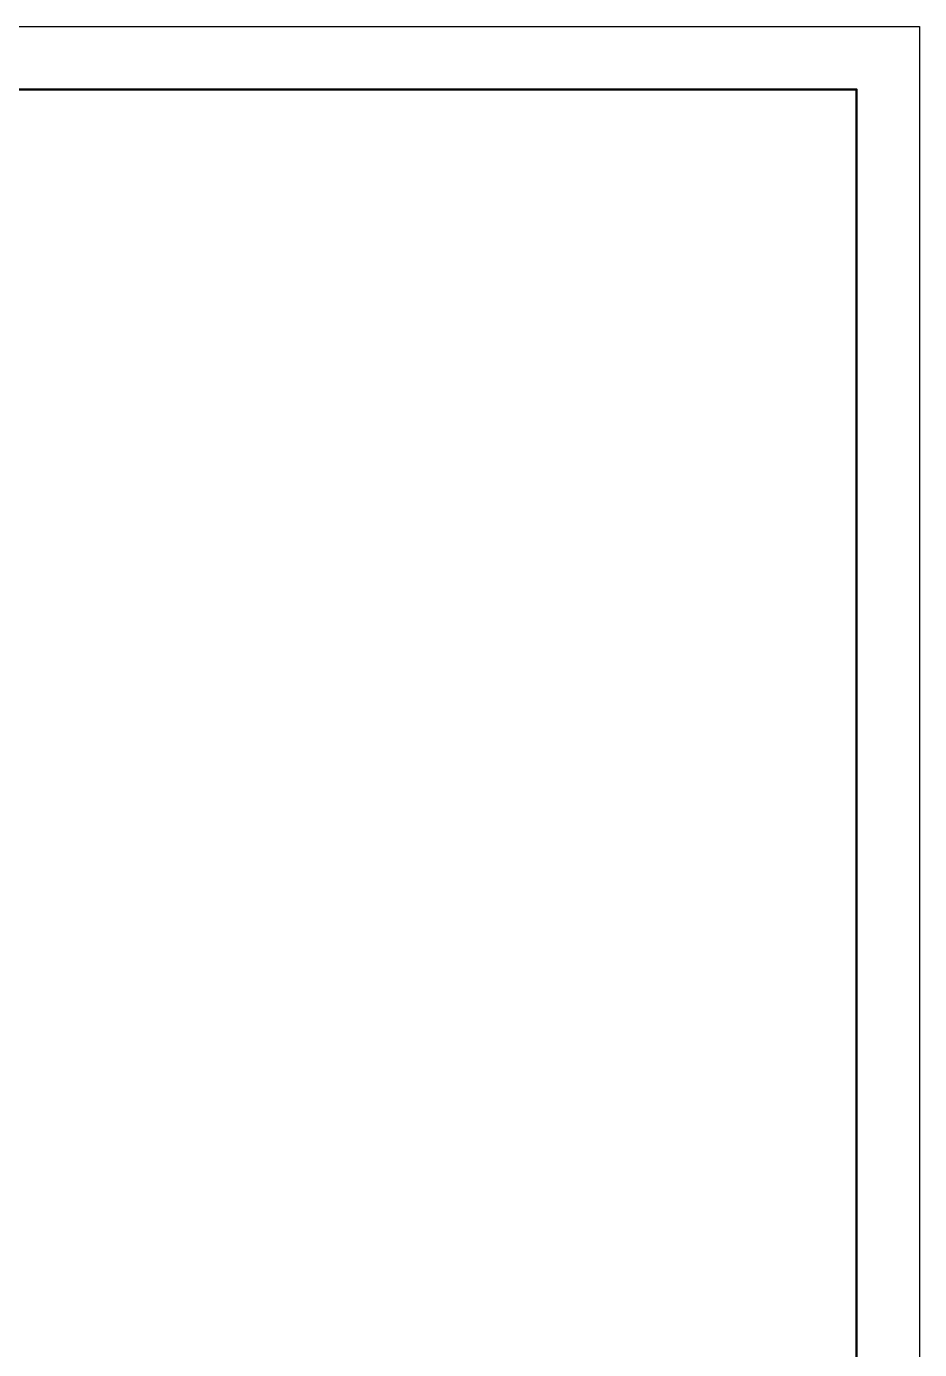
# Model space of a CAD drawing. Header units: millimetres. Extents: x 0 to 2215, y 0 to 863.
# Drawn here: x 1930.6 to 2214.5, y 443 to 863.5 of the extents above; entities that cross this region are included whole.
import ezdxf

# ---------------------------------------------------------------- set-up
doc = ezdxf.new("R2010")
doc.units = ezdxf.units.MM
doc.layers.add('粗实线层', color=7, linetype='Continuous', lineweight=50)
doc.layers.add('细实线层', color=7, linetype='Continuous')

msp = doc.modelspace()

# ---------------------------------------------------------------- linework, layer by layer
at = {"layer": '粗实线层', "color": 255, "lineweight": 13, "ltscale": 3}
for p, q in [((1045.51, 843.5), (2194.51, 843.5)), ((2194.51, 843.5), (2194.51, 42.5))]:
    msp.add_line(p, q, dxfattribs=at)
at = {"layer": '粗实线层'}
msp.add_lwpolyline([(2194.51, 42.5), (1045.51, 42.5), (1045.51, 843.5), (2194.51, 843.5)], close=True, dxfattribs=at)
at = {"layer": '细实线层', "color": 255, "ltscale": 3}
for p, q in [((1025.51, 863.5), (2214.51, 863.5)), ((2214.51, 863.5), (2214.51, 22.5))]:
    msp.add_line(p, q, dxfattribs=at)

doc.saveas('drawing.dxf')
